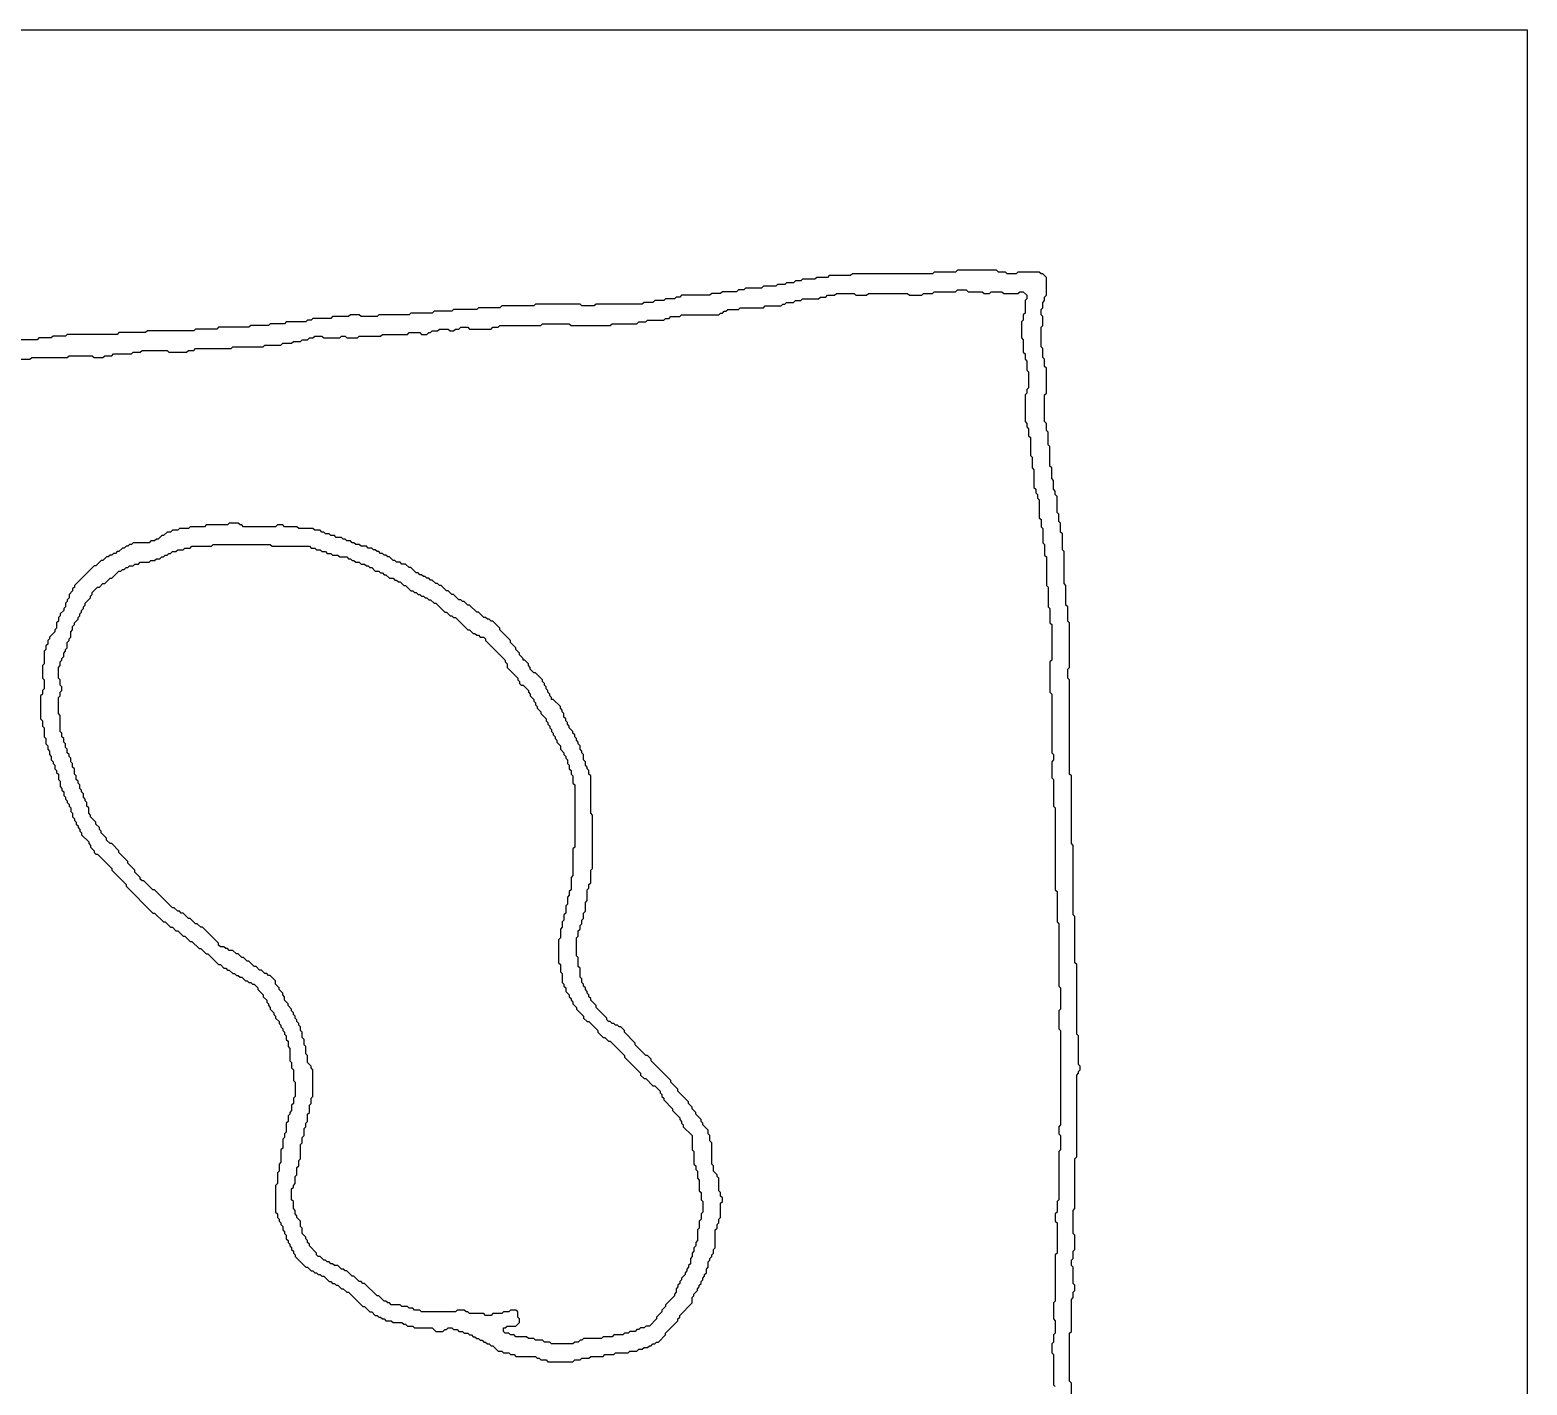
# Model space of a CAD drawing. Header units: metres. Extents: x 0 to 1458, y 0 to 1312.
# Drawn here: x 617 to 1458, y 551 to 1312 of the extents above; entities that cross this region are included whole.
import ezdxf

# ---------------------------------------------------------------- set-up
doc = ezdxf.new("R2010")
doc.units = ezdxf.units.M

msp = doc.modelspace()

# ---------------------------------------------------------------- linework, layer by layer
for points in [[(0, 0), (0, 1312), (0, 1312), (1458, 1312), (1458, 1312), (1458, 0), (1458, 0), (0, 0)], [(1202, 534), (1202, 552), (1202, 552), (1201, 553), (1201, 553), (1201, 580), (1201, 580), (1202, 581), (1202, 581), (1202, 599), (1202, 599), (1203, 600), (1203, 600), (1203, 603), (1203, 603), (1204, 604), (1204, 604), (1204, 607), (1204, 607), (1203, 608), (1203, 608), (1203, 617), (1203, 617), (1202, 618), (1202, 618), (1202, 621), (1202, 621), (1203, 622), (1203, 622), (1203, 626), (1203, 626), (1204, 627), (1204, 627), (1204, 635), (1204, 635), (1203, 636), (1203, 636), (1203, 649), (1203, 649), (1204, 650), (1204, 650), (1204, 678), (1204, 678), (1205, 679), (1205, 679), (1205, 725), (1205, 725), (1206, 726), (1206, 726), (1206, 727), (1206, 727), (1207, 728), (1207, 728), (1207, 730), (1207, 730), (1206, 731), (1206, 731), (1206, 747), (1206, 747), (1205, 748), (1205, 748), (1205, 787), (1205, 787), (1204, 788), (1204, 788), (1204, 814), (1204, 814), (1203, 815), (1203, 815), (1203, 854), (1203, 854), (1202, 855), (1202, 855), (1202, 893), (1202, 893), (1201, 894), (1201, 894), (1201, 947), (1201, 947), (1200, 948), (1200, 948), (1200, 953), (1200, 953), (1201, 954), (1201, 954), (1201, 979), (1201, 979), (1200, 980), (1200, 980), (1200, 988), (1200, 988), (1199, 989), (1199, 989), (1199, 1000), (1199, 1000), (1198, 1001), (1198, 1001), (1198, 1019), (1198, 1019), (1197, 1020), (1197, 1020), (1197, 1029), (1197, 1029), (1196, 1030), (1196, 1030), (1196, 1035), (1196, 1035), (1195, 1036), (1195, 1036), (1195, 1040), (1195, 1040), (1194, 1041), (1194, 1041), (1194, 1050), (1194, 1050), (1193, 1051), (1193, 1051), (1193, 1053), (1193, 1053), (1192, 1054), (1192, 1054), (1192, 1059), (1192, 1059), (1191, 1060), (1191, 1060), (1191, 1066), (1191, 1066), (1190, 1067), (1190, 1067), (1190, 1078), (1190, 1078), (1189, 1079), (1189, 1079), (1189, 1086), (1189, 1086), (1188, 1087), (1188, 1087), (1188, 1091), (1188, 1091), (1187, 1092), (1187, 1092), (1187, 1107), (1187, 1107), (1188, 1108), (1188, 1108), (1188, 1122), (1188, 1122), (1187, 1123), (1187, 1123), (1187, 1127), (1187, 1127), (1186, 1128), (1186, 1128), (1186, 1133), (1186, 1133), (1185, 1134), (1185, 1134), (1185, 1145), (1185, 1145), (1186, 1146), (1186, 1146), (1186, 1151), (1186, 1151), (1185, 1152), (1185, 1152), (1185, 1155), (1185, 1155), (1186, 1156), (1186, 1156), (1186, 1159), (1186, 1159), (1187, 1160), (1187, 1160), (1187, 1162), (1187, 1162), (1188, 1163), (1188, 1163), (1188, 1173), (1188, 1173), (1186, 1175), (1186, 1175), (1185, 1175), (1185, 1175), (1184, 1176), (1184, 1176), (1172, 1176), (1172, 1176), (1171, 1175), (1171, 1175), (1166, 1175), (1166, 1175), (1165, 1176), (1165, 1176), (1161, 1176), (1161, 1176), (1160, 1177), (1160, 1177), (1138, 1177), (1138, 1177), (1137, 1176), (1137, 1176), (1125, 1176), (1125, 1176), (1124, 1175), (1124, 1175), (1079, 1175), (1079, 1175), (1078, 1174), (1078, 1174), (1066, 1174), (1066, 1174), (1065, 1173), (1065, 1173), (1059, 1173), (1059, 1173), (1058, 1172), (1058, 1172), (1051, 1172), (1051, 1172), (1050, 1171), (1050, 1171), (1047, 1171), (1047, 1171), (1046, 1170), (1046, 1170), (1042, 1170), (1042, 1170), (1041, 1169), (1041, 1169), (1037, 1169), (1037, 1169), (1036, 1168), (1036, 1168), (1029, 1168), (1029, 1168), (1028, 1167), (1028, 1167), (1019, 1167), (1019, 1167), (1018, 1166), (1018, 1166), (1015, 1166), (1015, 1166), (1014, 1165), (1014, 1165), (1006, 1165), (1006, 1165), (1005, 1164), (1005, 1164), (1000, 1164), (1000, 1164), (999, 1163), (999, 1163), (983, 1163), (983, 1163), (982, 1162), (982, 1162), (980, 1162), (980, 1162), (979, 1161), (979, 1161), (974, 1161), (974, 1161), (973, 1160), (973, 1160), (968, 1160), (968, 1160), (967, 1159), (967, 1159), (962, 1159), (962, 1159), (961, 1158), (961, 1158), (935, 1158), (935, 1158), (934, 1157), (934, 1157), (927, 1157), (927, 1157), (926, 1158), (926, 1158), (901, 1158), (901, 1158), (900, 1157), (900, 1157), (882, 1157), (882, 1157), (881, 1156), (881, 1156), (869, 1156), (869, 1156), (868, 1155), (868, 1155), (855, 1155), (855, 1155), (854, 1154), (854, 1154), (844, 1154), (844, 1154), (843, 1153), (843, 1153), (831, 1153), (831, 1153), (830, 1152), (830, 1152), (813, 1152), (813, 1152), (812, 1151), (812, 1151), (803, 1151), (803, 1151), (802, 1152), (802, 1152), (797, 1152), (797, 1152), (796, 1151), (796, 1151), (787, 1151), (787, 1151), (786, 1150), (786, 1150), (776, 1150), (776, 1150), (775, 1149), (775, 1149), (773, 1149), (773, 1149), (772, 1148), (772, 1148), (761, 1148), (761, 1148), (760, 1147), (760, 1147), (752, 1147), (752, 1147), (751, 1146), (751, 1146), (741, 1146), (741, 1146), (740, 1145), (740, 1145), (723, 1145), (723, 1145), (722, 1144), (722, 1144), (710, 1144), (710, 1144), (709, 1143), (709, 1143), (683, 1143), (683, 1143), (682, 1142), (682, 1142), (667, 1142), (667, 1142), (666, 1141), (666, 1141), (638, 1141), (638, 1141), (637, 1140), (637, 1140), (630, 1140), (630, 1140), (629, 1139), (629, 1139), (622, 1139), (622, 1139), (621, 1138), (621, 1138), (606, 1138)], [(577, 1127), (617, 1127), (617, 1127), (618, 1128), (618, 1128), (638, 1128), (638, 1128), (639, 1129), (639, 1129), (652, 1129), (652, 1129), (653, 1128), (653, 1128), (658, 1128), (658, 1128), (659, 1129), (659, 1129), (663, 1129), (663, 1129), (664, 1130), (664, 1130), (674, 1130), (674, 1130), (675, 1131), (675, 1131), (679, 1131), (679, 1131), (680, 1132), (680, 1132), (694, 1132), (694, 1132), (695, 1131), (695, 1131), (705, 1131), (705, 1131), (706, 1132), (706, 1132), (709, 1132), (709, 1132), (710, 1133), (710, 1133), (730, 1133), (730, 1133), (731, 1134), (731, 1134), (748, 1134), (748, 1134), (749, 1135), (749, 1135), (758, 1135), (758, 1135), (759, 1136), (759, 1136), (764, 1136), (764, 1136), (765, 1137), (765, 1137), (769, 1137), (769, 1137), (770, 1138), (770, 1138), (773, 1138), (773, 1138), (774, 1139), (774, 1139), (776, 1139), (776, 1139), (777, 1140), (777, 1140), (781, 1140), (781, 1140), (782, 1139), (782, 1139), (791, 1139), (791, 1139), (792, 1140), (792, 1140), (794, 1140), (794, 1140), (795, 1139), (795, 1139), (801, 1139), (801, 1139), (802, 1140), (802, 1140), (814, 1140), (814, 1140), (815, 1141), (815, 1141), (829, 1141), (829, 1141), (830, 1142), (830, 1142), (836, 1142), (836, 1142), (837, 1141), (837, 1141), (840, 1141), (840, 1141), (841, 1142), (841, 1142), (842, 1142), (842, 1142), (843, 1143), (843, 1143), (846, 1143), (846, 1143), (847, 1144), (847, 1144), (852, 1144), (852, 1144), (853, 1143), (853, 1143), (855, 1143), (855, 1143), (856, 1144), (856, 1144), (858, 1144), (858, 1144), (859, 1145), (859, 1145), (863, 1145), (863, 1145), (864, 1144), (864, 1144), (876, 1144), (876, 1144), (877, 1145), (877, 1145), (880, 1145), (880, 1145), (881, 1146), (881, 1146), (904, 1146), (904, 1146), (905, 1147), (905, 1147), (920, 1147), (920, 1147), (921, 1146), (921, 1146), (943, 1146), (943, 1146), (944, 1147), (944, 1147), (958, 1147), (958, 1147), (959, 1148), (959, 1148), (963, 1148), (963, 1148), (964, 1149), (964, 1149), (973, 1149), (973, 1149), (974, 1150), (974, 1150), (976, 1150), (976, 1150), (977, 1151), (977, 1151), (982, 1151), (982, 1151), (983, 1152), (983, 1152), (1004, 1152), (1004, 1152), (1005, 1153), (1005, 1153), (1006, 1153), (1006, 1153), (1007, 1154), (1007, 1154), (1008, 1154), (1008, 1154), (1009, 1155), (1009, 1155), (1015, 1155), (1015, 1155), (1016, 1156), (1016, 1156), (1029, 1156), (1029, 1156), (1030, 1157), (1030, 1157), (1039, 1157), (1039, 1157), (1040, 1158), (1040, 1158), (1041, 1158), (1041, 1158), (1042, 1159), (1042, 1159), (1046, 1159), (1046, 1159), (1047, 1160), (1047, 1160), (1050, 1160), (1050, 1160), (1051, 1161), (1051, 1161), (1060, 1161), (1060, 1161), (1061, 1162), (1061, 1162), (1064, 1162), (1064, 1162), (1065, 1163), (1065, 1163), (1069, 1163), (1069, 1163), (1070, 1164), (1070, 1164), (1080, 1164), (1080, 1164), (1081, 1163), (1081, 1163), (1087, 1163), (1087, 1163), (1088, 1164), (1088, 1164), (1110, 1164), (1110, 1164), (1111, 1163), (1111, 1163), (1118, 1163), (1118, 1163), (1119, 1164), (1119, 1164), (1124, 1164), (1124, 1164), (1125, 1165), (1125, 1165), (1137, 1165), (1137, 1165), (1138, 1166), (1138, 1166), (1143, 1166), (1143, 1166), (1144, 1165), (1144, 1165), (1152, 1165), (1152, 1165), (1153, 1164), (1153, 1164), (1156, 1164), (1156, 1164), (1157, 1165), (1157, 1165), (1163, 1165), (1163, 1165), (1164, 1164), (1164, 1164), (1172, 1164), (1172, 1164), (1173, 1165), (1173, 1165), (1175, 1165), (1175, 1165), (1177, 1163), (1177, 1163), (1177, 1161), (1177, 1161), (1176, 1160), (1176, 1160), (1176, 1153), (1176, 1153), (1175, 1152), (1175, 1152), (1175, 1149), (1175, 1149), (1174, 1148), (1174, 1148), (1174, 1139), (1174, 1139), (1175, 1138), (1175, 1138), (1175, 1131), (1175, 1131), (1176, 1130), (1176, 1130), (1176, 1127), (1176, 1127), (1177, 1126), (1177, 1126), (1177, 1121), (1177, 1121), (1178, 1120), (1178, 1120), (1178, 1111), (1178, 1111), (1177, 1110), (1177, 1110), (1177, 1108), (1177, 1108), (1176, 1107), (1176, 1107), (1176, 1092), (1176, 1092), (1177, 1091), (1177, 1091), (1177, 1089), (1177, 1089), (1178, 1088), (1178, 1088), (1178, 1084), (1178, 1084), (1179, 1083), (1179, 1083), (1179, 1073), (1179, 1073), (1180, 1072), (1180, 1072), (1180, 1066), (1180, 1066), (1181, 1065), (1181, 1065), (1181, 1055), (1181, 1055), (1182, 1054), (1182, 1054), (1182, 1052), (1182, 1052), (1183, 1051), (1183, 1051), (1183, 1049), (1183, 1049), (1184, 1048), (1184, 1048), (1184, 1038), (1184, 1038), (1185, 1037), (1185, 1037), (1185, 1033), (1185, 1033), (1186, 1032), (1186, 1032), (1186, 1024), (1186, 1024), (1187, 1023), (1187, 1023), (1187, 1017), (1187, 1017), (1188, 1016), (1188, 1016), (1188, 1000), (1188, 1000), (1189, 999), (1189, 999), (1189, 988), (1189, 988), (1190, 987), (1190, 987), (1190, 979), (1190, 979), (1191, 978), (1191, 978), (1191, 958), (1191, 958), (1190, 957), (1190, 957), (1190, 940), (1190, 940), (1191, 939), (1191, 939), (1191, 906), (1191, 906), (1192, 905), (1192, 905), (1192, 902), (1192, 902), (1191, 901), (1191, 901), (1191, 892), (1191, 892), (1192, 891), (1192, 891), (1192, 876), (1192, 876), (1193, 875), (1193, 875), (1193, 829), (1193, 829), (1194, 828), (1194, 828), (1194, 811), (1194, 811), (1195, 810), (1195, 810), (1195, 775), (1195, 775), (1196, 774), (1196, 774), (1196, 762), (1196, 762), (1195, 761), (1195, 761), (1195, 751), (1195, 751), (1196, 750), (1196, 750), (1196, 697), (1196, 697), (1195, 696), (1195, 696), (1195, 692), (1195, 692), (1196, 691), (1196, 691), (1196, 683), (1196, 683), (1195, 682), (1195, 682), (1195, 655), (1195, 655), (1194, 654), (1194, 654), (1194, 648), (1194, 648), (1193, 647), (1193, 647), (1193, 643), (1193, 643), (1194, 642), (1194, 642), (1194, 625), (1194, 625), (1193, 624), (1193, 624), (1193, 598), (1193, 598), (1192, 597), (1192, 597), (1192, 588), (1192, 588), (1193, 587), (1193, 587), (1193, 580), (1193, 580), (1192, 579), (1192, 579), (1192, 575), (1192, 575), (1191, 574), (1191, 574), (1191, 569), (1191, 569), (1192, 568), (1192, 568), (1192, 551), (1192, 551), (1193, 550)], [(907, 565), (908, 564), (908, 564), (922, 564), (922, 564), (923, 565), (923, 565), (926, 565), (926, 565), (927, 566), (927, 566), (931, 566), (931, 566), (932, 567), (932, 567), (939, 567), (939, 567), (940, 568), (940, 568), (945, 568), (945, 568), (946, 569), (946, 569), (953, 569), (953, 569), (954, 570), (954, 570), (958, 570), (958, 570), (959, 571), (959, 571), (961, 571), (961, 571), (962, 572), (962, 572), (964, 572), (964, 572), (965, 573), (965, 573), (966, 573), (966, 573), (967, 574), (967, 574), (968, 574), (968, 574), (969, 575), (969, 575), (970, 575), (970, 575), (974, 579), (974, 579), (974, 580), (974, 580), (981, 587), (981, 587), (981, 588), (981, 588), (982, 589), (982, 589), (982, 590), (982, 590), (989, 597), (989, 597), (989, 600), (989, 600), (990, 601), (990, 601), (990, 602), (990, 602), (992, 604), (992, 604), (992, 605), (992, 605), (993, 606), (993, 606), (993, 607), (993, 607), (994, 608), (994, 608), (994, 609), (994, 609), (995, 610), (995, 610), (995, 611), (995, 611), (996, 612), (996, 612), (996, 613), (996, 613), (997, 614), (997, 614), (997, 616), (997, 616), (998, 617), (998, 617), (998, 620), (998, 620), (999, 621), (999, 621), (999, 622), (999, 622), (1000, 623), (1000, 623), (1000, 624), (1000, 624), (1001, 625), (1001, 625), (1001, 627), (1001, 627), (1002, 628), (1002, 628), (1002, 638), (1002, 638), (1003, 639), (1003, 639), (1003, 641), (1003, 641), (1004, 642), (1004, 642), (1004, 644), (1004, 644), (1005, 645), (1005, 645), (1005, 653), (1005, 653), (1006, 654), (1006, 654), (1006, 656), (1006, 656), (1005, 657), (1005, 657), (1005, 659), (1005, 659), (1004, 660), (1004, 660), (1004, 667), (1004, 667), (1003, 668), (1003, 668), (1003, 669), (1003, 669), (1001, 671), (1001, 671), (1001, 674), (1001, 674), (1000, 675), (1000, 675), (1000, 687), (1000, 687), (999, 688), (999, 688), (999, 691), (999, 691), (998, 692), (998, 692), (998, 694), (998, 694), (995, 697), (995, 697), (995, 698), (995, 698), (994, 699), (994, 699), (994, 700), (994, 700), (991, 703), (991, 703), (991, 704), (991, 704), (989, 706), (989, 706), (989, 707), (989, 707), (987, 709), (987, 709), (987, 710), (987, 710), (981, 716), (981, 716), (981, 717), (981, 717), (977, 721), (977, 721), (977, 722), (977, 722), (966, 733), (966, 733), (966, 734), (966, 734), (964, 736), (964, 736), (963, 736), (963, 736), (957, 742), (957, 742), (957, 743), (957, 743), (951, 749), (951, 749), (951, 750), (951, 750), (949, 752), (949, 752), (948, 752), (948, 752), (947, 753), (947, 753), (946, 753), (946, 753), (945, 754), (945, 754), (944, 754), (944, 754), (943, 755), (943, 755), (942, 755), (942, 755), (941, 756), (941, 756), (941, 757), (941, 757), (935, 763), (935, 763), (935, 764), (935, 764), (932, 767), (932, 767), (932, 768), (932, 768), (931, 769), (931, 769), (931, 770), (931, 770), (930, 771), (930, 771), (930, 772), (930, 772), (929, 773), (929, 773), (929, 774), (929, 774), (928, 775), (928, 775), (928, 776), (928, 776), (927, 777), (927, 777), (927, 779), (927, 779), (926, 780), (926, 780), (926, 785), (926, 785), (925, 786), (925, 786), (925, 791), (925, 791), (924, 792), (924, 792), (924, 802), (924, 802), (925, 803), (925, 803), (925, 806), (925, 806), (926, 807), (926, 807), (926, 809), (926, 809), (927, 810), (927, 810), (927, 812), (927, 812), (928, 813), (928, 813), (928, 816), (928, 816), (929, 817), (929, 817), (929, 822), (929, 822), (930, 823), (930, 823), (930, 829), (930, 829), (931, 830), (931, 830), (931, 832), (931, 832), (932, 833), (932, 833), (932, 840), (932, 840), (933, 841), (933, 841), (933, 871), (933, 871), (932, 872), (932, 872), (932, 893), (932, 893), (931, 894), (931, 894), (931, 896), (931, 896), (930, 897), (930, 897), (930, 898), (930, 898), (929, 899), (929, 899), (929, 901), (929, 901), (928, 902), (928, 902), (928, 905), (928, 905), (927, 906), (927, 906), (927, 907), (927, 907), (926, 908), (926, 908), (926, 910), (926, 910), (925, 911), (925, 911), (925, 912), (925, 912), (924, 913), (924, 913), (924, 914), (924, 914), (923, 915), (923, 915), (923, 916), (923, 916), (922, 917), (922, 917), (922, 918), (922, 918), (920, 920), (920, 920), (920, 921), (920, 921), (919, 922), (919, 922), (919, 923), (919, 923), (918, 924), (918, 924), (918, 925), (918, 925), (917, 926), (917, 926), (917, 928), (917, 928), (916, 929), (916, 929), (916, 930), (916, 930), (915, 931), (915, 931), (915, 932), (915, 932), (911, 936), (911, 936), (910, 936), (910, 936), (910, 937), (910, 937), (909, 938), (909, 938), (909, 939), (909, 939), (908, 940), (908, 940), (908, 941), (908, 941), (907, 942), (907, 942), (907, 943), (907, 943), (906, 944), (906, 944), (906, 945), (906, 945), (905, 946), (905, 946), (905, 947), (905, 947), (901, 951), (901, 951), (900, 951), (900, 951), (898, 953), (898, 953), (898, 954), (898, 954), (897, 955), (897, 955), (897, 956), (897, 956), (895, 958), (895, 958), (894, 958), (894, 958), (894, 959), (894, 959), (892, 961), (892, 961), (892, 962), (892, 962), (890, 964), (890, 964), (890, 965), (890, 965), (887, 968), (887, 968), (887, 969), (887, 969), (881, 975), (881, 975), (881, 976), (881, 976), (877, 980), (877, 980), (876, 980), (876, 980), (875, 981), (875, 981), (874, 981), (874, 981), (873, 982), (873, 982), (872, 982), (872, 982), (869, 985), (869, 985), (868, 985), (868, 985), (864, 989), (864, 989), (863, 989), (863, 989), (861, 991), (861, 991), (860, 991), (860, 991), (859, 992), (859, 992), (858, 992), (858, 992), (855, 995), (855, 995), (854, 995), (854, 995), (852, 997), (852, 997), (851, 997), (851, 997), (848, 1000), (848, 1000), (847, 1000), (847, 1000), (846, 1001), (846, 1001), (845, 1001), (845, 1001), (843, 1003), (843, 1003), (842, 1003), (842, 1003), (841, 1004), (841, 1004), (840, 1004), (840, 1004), (839, 1005), (839, 1005), (838, 1005), (838, 1005), (837, 1006), (837, 1006), (836, 1006), (836, 1006), (835, 1007), (835, 1007), (834, 1007), (834, 1007), (831, 1010), (831, 1010), (830, 1010), (830, 1010), (828, 1012), (828, 1012), (826, 1012), (826, 1012), (825, 1013), (825, 1013), (823, 1013), (823, 1013), (822, 1014), (822, 1014), (821, 1014), (821, 1014), (819, 1016), (819, 1016), (818, 1016), (818, 1016), (817, 1017), (817, 1017), (816, 1017), (816, 1017), (815, 1018), (815, 1018), (814, 1018), (814, 1018), (813, 1019), (813, 1019), (812, 1019), (812, 1019), (811, 1020), (811, 1020), (810, 1020), (810, 1020), (809, 1021), (809, 1021), (807, 1021), (807, 1021), (806, 1022), (806, 1022), (803, 1022), (803, 1022), (802, 1023), (802, 1023), (800, 1023), (800, 1023), (799, 1024), (799, 1024), (798, 1024), (798, 1024), (797, 1025), (797, 1025), (795, 1025), (795, 1025), (794, 1026), (794, 1026), (793, 1026), (793, 1026), (792, 1027), (792, 1027), (789, 1027), (789, 1027), (788, 1028), (788, 1028), (786, 1028), (786, 1028), (785, 1029), (785, 1029), (783, 1029), (783, 1029), (782, 1030), (782, 1030), (781, 1030), (781, 1030), (780, 1031), (780, 1031), (777, 1031), (777, 1031), (776, 1032), (776, 1032), (768, 1032), (768, 1032), (767, 1033), (767, 1033), (760, 1033), (760, 1033), (759, 1034), (759, 1034), (756, 1034), (756, 1034), (755, 1033), (755, 1033), (737, 1033), (737, 1033), (736, 1034), (736, 1034), (735, 1034), (735, 1034), (734, 1035), (734, 1035), (729, 1035), (729, 1035), (728, 1034), (728, 1034), (716, 1034), (716, 1034), (715, 1033), (715, 1033), (707, 1033), (707, 1033), (706, 1032), (706, 1032), (701, 1032), (701, 1032), (700, 1031), (700, 1031), (697, 1031), (697, 1031), (696, 1030), (696, 1030), (694, 1030), (694, 1030), (692, 1028), (692, 1028), (691, 1028), (691, 1028), (689, 1026), (689, 1026), (688, 1026), (688, 1026), (687, 1025), (687, 1025), (685, 1025), (685, 1025), (684, 1024), (684, 1024), (675, 1024), (675, 1024), (674, 1023), (674, 1023), (673, 1023), (673, 1023), (672, 1022), (672, 1022), (671, 1022), (671, 1022), (670, 1021), (670, 1021), (669, 1021), (669, 1021), (667, 1019), (667, 1019), (666, 1019), (666, 1019), (665, 1018), (665, 1018), (664, 1018), (664, 1018), (663, 1017), (663, 1017), (662, 1017), (662, 1017), (661, 1016), (661, 1016), (660, 1016), (660, 1016), (658, 1014), (658, 1014), (657, 1014), (657, 1014), (654, 1011), (654, 1011), (653, 1011), (653, 1011), (642, 1000), (642, 1000), (642, 999), (642, 999), (641, 998), (641, 998), (641, 997), (641, 997), (639, 995), (639, 995), (639, 993), (639, 993), (638, 992), (638, 992), (638, 991), (638, 991), (637, 990), (637, 990), (637, 988), (637, 988), (636, 987), (636, 987), (636, 986), (636, 986), (634, 984), (634, 984), (634, 983), (634, 983), (633, 982), (633, 982), (633, 980), (633, 980), (632, 979), (632, 979), (632, 976), (632, 976), (631, 975), (631, 975), (631, 974), (631, 974), (628, 971), (628, 971), (628, 970), (628, 970), (627, 969), (627, 969), (627, 967), (627, 967), (626, 966), (626, 966), (626, 964), (626, 964), (625, 963), (625, 963), (625, 956), (625, 956), (624, 955), (624, 955), (624, 948), (624, 948), (625, 947), (625, 947), (625, 942), (625, 942), (624, 941), (624, 941), (624, 939), (624, 939), (623, 938), (623, 938), (623, 925), (623, 925), (624, 924), (624, 924), (624, 921), (624, 921), (625, 920), (625, 920), (625, 915), (625, 915), (626, 914), (626, 914), (626, 911), (626, 911), (627, 910), (627, 910), (627, 908), (627, 908), (628, 907), (628, 907), (628, 905), (628, 905), (629, 904), (629, 904), (629, 902), (629, 902), (630, 901), (630, 901), (630, 900), (630, 900), (631, 899), (631, 899), (631, 897), (631, 897), (632, 896), (632, 896), (632, 895), (632, 895), (633, 894), (633, 894), (633, 891), (633, 891), (634, 890), (634, 890), (634, 887), (634, 887), (635, 886), (635, 886), (635, 885), (635, 885), (636, 884), (636, 884), (636, 882), (636, 882), (637, 881), (637, 881), (637, 880), (637, 880), (638, 879), (638, 879), (638, 878), (638, 878), (639, 877), (639, 877), (639, 876), (639, 876), (640, 875), (640, 875), (640, 873), (640, 873), (641, 872), (641, 872), (641, 870), (641, 870), (642, 869), (642, 869), (642, 868), (642, 868), (643, 867), (643, 867), (643, 866), (643, 866), (644, 865), (644, 865), (644, 864), (644, 864), (645, 863), (645, 863), (645, 862), (645, 862), (646, 861), (646, 861), (646, 860), (646, 860), (650, 856), (650, 856), (650, 855), (650, 855), (651, 854), (651, 854), (651, 853), (651, 853), (653, 851), (653, 851), (653, 850), (653, 850), (654, 849), (654, 849), (655, 849), (655, 849), (663, 841), (663, 841), (663, 840), (663, 840), (671, 832), (671, 832), (671, 831), (671, 831), (686, 816), (686, 816), (687, 816), (687, 816), (692, 811), (692, 811), (693, 811), (693, 811), (696, 808), (696, 808), (697, 808), (697, 808), (699, 806), (699, 806), (700, 806), (700, 806), (703, 803), (703, 803), (704, 803), (704, 803), (707, 800), (707, 800), (708, 800), (708, 800), (712, 796), (712, 796), (713, 796), (713, 796), (716, 793), (716, 793), (717, 793), (717, 793), (723, 787), (723, 787), (724, 787), (724, 787), (726, 785), (726, 785), (727, 785), (727, 785), (728, 784), (728, 784), (729, 784), (729, 784), (731, 782), (731, 782), (732, 782), (732, 782), (733, 781), (733, 781), (734, 781), (734, 781), (735, 780), (735, 780), (736, 780), (736, 780), (738, 778), (738, 778), (739, 778), (739, 778), (740, 777), (740, 777), (741, 777), (741, 777), (742, 776), (742, 776), (743, 776), (743, 776), (745, 774), (745, 774), (745, 773), (745, 773), (748, 770), (748, 770), (748, 769), (748, 769), (750, 767), (750, 767), (750, 766), (750, 766), (751, 765), (751, 765), (751, 764), (751, 764), (752, 763), (752, 763), (752, 762), (752, 762), (754, 760), (754, 760), (754, 759), (754, 759), (755, 758), (755, 758), (755, 757), (755, 757), (757, 755), (757, 755), (757, 754), (757, 754), (758, 753), (758, 753), (758, 752), (758, 752), (759, 751), (759, 751), (759, 750), (759, 750), (760, 749), (760, 749), (760, 748), (760, 748), (761, 747), (761, 747), (761, 745), (761, 745), (762, 744), (762, 744), (762, 741), (762, 741), (763, 740), (763, 740), (763, 733), (763, 733), (764, 732), (764, 732), (764, 729), (764, 729), (765, 728), (765, 728), (765, 722), (765, 722), (766, 721), (766, 721), (766, 713), (766, 713), (765, 712), (765, 712), (765, 709), (765, 709), (764, 708), (764, 708), (764, 705), (764, 705), (763, 704), (763, 704), (763, 703), (763, 703), (762, 702), (762, 702), (762, 699), (762, 699), (761, 698), (761, 698), (761, 693), (761, 693), (760, 692), (760, 692), (760, 690), (760, 690), (759, 689), (759, 689), (759, 684), (759, 684), (758, 683), (758, 683), (758, 676), (758, 676), (757, 675), (757, 675), (757, 671), (757, 671), (756, 670), (756, 670), (756, 664), (756, 664), (755, 663), (755, 663), (755, 648), (755, 648), (756, 647), (756, 647), (756, 645), (756, 645), (757, 644), (757, 644), (757, 643), (757, 643), (758, 642), (758, 642), (758, 641), (758, 641), (759, 640), (759, 640), (759, 638), (759, 638), (760, 637), (760, 637), (760, 636), (760, 636), (761, 635), (761, 635), (761, 633), (761, 633), (762, 632), (762, 632), (762, 631), (762, 631), (763, 630), (763, 630), (763, 629), (763, 629), (764, 628), (764, 628), (764, 627), (764, 627), (765, 626), (765, 626), (765, 625), (765, 625), (766, 624), (766, 624), (766, 623), (766, 623), (772, 617), (772, 617), (773, 617), (773, 617), (775, 615), (775, 615), (776, 615), (776, 615), (777, 614), (777, 614), (778, 614), (778, 614), (779, 613), (779, 613), (780, 613), (780, 613), (781, 612), (781, 612), (782, 612), (782, 612), (785, 609), (785, 609), (786, 609), (786, 609), (787, 608), (787, 608), (788, 608), (788, 608), (789, 607), (789, 607), (790, 607), (790, 607), (792, 605), (792, 605), (793, 605), (793, 605), (795, 603), (795, 603), (796, 603), (796, 603), (804, 595), (804, 595), (805, 595), (805, 595), (808, 592), (808, 592), (809, 592), (809, 592), (811, 590), (811, 590), (812, 590), (812, 590), (813, 589), (813, 589), (814, 589), (814, 589), (815, 588), (815, 588), (816, 588), (816, 588), (817, 587), (817, 587), (820, 587), (820, 587), (821, 586), (821, 586), (826, 586), (826, 586), (827, 585), (827, 585), (828, 585), (828, 585), (829, 584), (829, 584), (832, 584), (832, 584), (833, 583), (833, 583), (843, 583), (843, 583), (845, 581), (845, 581), (849, 581), (849, 581), (850, 582), (850, 582), (851, 582), (851, 582), (852, 583), (852, 583), (854, 583), (854, 583), (855, 582), (855, 582), (857, 582), (857, 582), (858, 581), (858, 581), (860, 581), (860, 581), (861, 580), (861, 580), (863, 580), (863, 580), (864, 579), (864, 579), (865, 579), (865, 579), (866, 578), (866, 578), (867, 578), (867, 578), (868, 577), (868, 577), (869, 577), (869, 577), (870, 576), (870, 576), (871, 576), (871, 576), (872, 575), (872, 575), (873, 575), (873, 575), (874, 574), (874, 574), (875, 574), (875, 574), (876, 573), (876, 573), (877, 573), (877, 573), (880, 570), (880, 570), (882, 570), (882, 570), (883, 569), (883, 569), (886, 569), (886, 569), (887, 568), (887, 568), (889, 568), (889, 568), (890, 567), (890, 567), (901, 567), (901, 567), (902, 566), (902, 566), (903, 566), (903, 566), (904, 565), (904, 565), (907, 565)], [(910, 574), (909, 575), (909, 575), (906, 575), (906, 575), (905, 576), (905, 576), (901, 576), (901, 576), (900, 577), (900, 577), (897, 577), (897, 577), (896, 578), (896, 578), (890, 578), (890, 578), (889, 579), (889, 579), (887, 579), (887, 579), (886, 580), (886, 580), (884, 580), (884, 580), (883, 581), (883, 581), (883, 583), (883, 583), (884, 583), (884, 583), (885, 584), (885, 584), (890, 584), (890, 584), (892, 586), (892, 586), (892, 588), (892, 588), (891, 589), (891, 589), (891, 592), (891, 592), (890, 593), (890, 593), (887, 593), (887, 593), (886, 592), (886, 592), (883, 592), (883, 592), (882, 591), (882, 591), (877, 591), (877, 591), (876, 590), (876, 590), (873, 590), (873, 590), (872, 591), (872, 591), (864, 591), (864, 591), (863, 592), (863, 592), (862, 592), (862, 592), (861, 593), (861, 593), (857, 593), (857, 593), (856, 592), (856, 592), (837, 592), (837, 592), (836, 593), (836, 593), (833, 593), (833, 593), (832, 594), (832, 594), (830, 594), (830, 594), (829, 595), (829, 595), (826, 595), (826, 595), (825, 596), (825, 596), (820, 596), (820, 596), (819, 597), (819, 597), (818, 597), (818, 597), (817, 598), (817, 598), (816, 598), (816, 598), (813, 601), (813, 601), (812, 601), (812, 601), (805, 608), (805, 608), (804, 608), (804, 608), (803, 609), (803, 609), (802, 609), (802, 609), (799, 612), (799, 612), (798, 612), (798, 612), (795, 615), (795, 615), (794, 615), (794, 615), (793, 616), (793, 616), (792, 616), (792, 616), (790, 618), (790, 618), (788, 618), (788, 618), (787, 619), (787, 619), (786, 619), (786, 619), (785, 620), (785, 620), (784, 620), (784, 620), (783, 621), (783, 621), (782, 621), (782, 621), (780, 623), (780, 623), (779, 623), (779, 623), (778, 624), (778, 624), (778, 625), (778, 625), (774, 629), (774, 629), (774, 630), (774, 630), (773, 631), (773, 631), (773, 632), (773, 632), (772, 633), (772, 633), (772, 634), (772, 634), (770, 636), (770, 636), (770, 639), (770, 639), (769, 640), (769, 640), (769, 643), (769, 643), (767, 645), (767, 645), (767, 646), (767, 646), (766, 647), (766, 647), (766, 649), (766, 649), (765, 650), (765, 650), (765, 654), (765, 654), (764, 655), (764, 655), (764, 661), (764, 661), (765, 662), (765, 662), (765, 663), (765, 663), (766, 664), (766, 664), (766, 668), (766, 668), (767, 669), (767, 669), (767, 673), (767, 673), (768, 674), (768, 674), (768, 677), (768, 677), (769, 678), (769, 678), (769, 686), (769, 686), (770, 687), (770, 687), (770, 690), (770, 690), (771, 691), (771, 691), (771, 695), (771, 695), (772, 696), (772, 696), (772, 698), (772, 698), (773, 699), (773, 699), (773, 703), (773, 703), (774, 704), (774, 704), (774, 708), (774, 708), (775, 709), (775, 709), (775, 712), (775, 712), (776, 713), (776, 713), (776, 728), (776, 728), (775, 729), (775, 729), (775, 730), (775, 730), (773, 732), (773, 732), (773, 736), (773, 736), (772, 737), (772, 737), (772, 741), (772, 741), (771, 742), (771, 742), (771, 745), (771, 745), (770, 746), (770, 746), (770, 749), (770, 749), (769, 750), (769, 750), (769, 752), (769, 752), (768, 753), (768, 753), (768, 754), (768, 754), (767, 755), (767, 755), (767, 756), (767, 756), (766, 757), (766, 757), (766, 758), (766, 758), (765, 759), (765, 759), (765, 760), (765, 760), (764, 761), (764, 761), (764, 762), (764, 762), (762, 764), (762, 764), (762, 765), (762, 765), (760, 767), (760, 767), (760, 769), (760, 769), (759, 770), (759, 770), (759, 771), (759, 771), (757, 773), (757, 773), (757, 774), (757, 774), (755, 776), (755, 776), (755, 778), (755, 778), (752, 781), (752, 781), (751, 781), (751, 781), (750, 782), (750, 782), (749, 782), (749, 782), (747, 784), (747, 784), (746, 784), (746, 784), (744, 786), (744, 786), (743, 786), (743, 786), (740, 789), (740, 789), (739, 789), (739, 789), (737, 791), (737, 791), (736, 791), (736, 791), (734, 793), (734, 793), (733, 793), (733, 793), (731, 795), (731, 795), (729, 795), (729, 795), (728, 796), (728, 796), (727, 796), (727, 796), (726, 797), (726, 797), (724, 797), (724, 797), (723, 798), (723, 798), (723, 799), (723, 799), (714, 808), (714, 808), (713, 808), (713, 808), (711, 810), (711, 810), (710, 810), (710, 810), (707, 813), (707, 813), (706, 813), (706, 813), (703, 816), (703, 816), (702, 816), (702, 816), (701, 817), (701, 817), (700, 817), (700, 817), (698, 819), (698, 819), (697, 819), (697, 819), (687, 829), (687, 829), (686, 829), (686, 829), (681, 834), (681, 834), (680, 834), (680, 834), (679, 835), (679, 835), (679, 836), (679, 836), (676, 839), (676, 839), (676, 840), (676, 840), (672, 844), (672, 844), (672, 845), (672, 845), (667, 850), (667, 850), (667, 851), (667, 851), (663, 855), (663, 855), (662, 855), (662, 855), (660, 857), (660, 857), (660, 858), (660, 858), (657, 861), (657, 861), (657, 862), (657, 862), (656, 863), (656, 863), (656, 864), (656, 864), (654, 866), (654, 866), (654, 867), (654, 867), (651, 870), (651, 870), (651, 871), (651, 871), (650, 872), (650, 872), (650, 875), (650, 875), (649, 876), (649, 876), (649, 878), (649, 878), (648, 879), (648, 879), (648, 880), (648, 880), (647, 881), (647, 881), (647, 883), (647, 883), (646, 884), (646, 884), (646, 885), (646, 885), (645, 886), (645, 886), (645, 888), (645, 888), (644, 889), (644, 889), (644, 890), (644, 890), (643, 891), (643, 891), (643, 893), (643, 893), (642, 894), (642, 894), (642, 897), (642, 897), (641, 898), (641, 898), (641, 900), (641, 900), (640, 901), (640, 901), (640, 903), (640, 903), (639, 904), (639, 904), (639, 905), (639, 905), (638, 906), (638, 906), (638, 908), (638, 908), (637, 909), (637, 909), (637, 911), (637, 911), (636, 912), (636, 912), (636, 914), (636, 914), (635, 915), (635, 915), (635, 917), (635, 917), (634, 918), (634, 918), (634, 927), (634, 927), (633, 928), (633, 928), (633, 937), (633, 937), (634, 938), (634, 938), (634, 940), (634, 940), (635, 941), (635, 941), (635, 943), (635, 943), (634, 944), (634, 944), (634, 947), (634, 947), (633, 948), (633, 948), (633, 954), (633, 954), (634, 955), (634, 955), (634, 957), (634, 957), (635, 958), (635, 958), (635, 959), (635, 959), (636, 960), (636, 960), (636, 962), (636, 962), (637, 963), (637, 963), (637, 964), (637, 964), (638, 965), (638, 965), (638, 968), (638, 968), (639, 969), (639, 969), (639, 970), (639, 970), (640, 971), (640, 971), (640, 974), (640, 974), (641, 975), (641, 975), (641, 977), (641, 977), (642, 978), (642, 978), (642, 979), (642, 979), (644, 981), (644, 981), (644, 982), (644, 982), (645, 983), (645, 983), (645, 984), (645, 984), (646, 985), (646, 985), (646, 986), (646, 986), (647, 987), (647, 987), (647, 988), (647, 988), (648, 989), (648, 989), (648, 990), (648, 990), (651, 993), (651, 993), (651, 994), (651, 994), (652, 995), (652, 995), (652, 996), (652, 996), (655, 999), (655, 999), (656, 999), (656, 999), (658, 1001), (658, 1001), (659, 1001), (659, 1001), (662, 1004), (662, 1004), (663, 1004), (663, 1004), (667, 1008), (667, 1008), (668, 1008), (668, 1008), (669, 1009), (669, 1009), (670, 1009), (670, 1009), (671, 1010), (671, 1010), (672, 1010), (672, 1010), (673, 1011), (673, 1011), (675, 1011), (675, 1011), (676, 1012), (676, 1012), (678, 1012), (678, 1012), (679, 1013), (679, 1013), (684, 1013), (684, 1013), (685, 1014), (685, 1014), (687, 1014), (687, 1014), (688, 1015), (688, 1015), (690, 1015), (690, 1015), (691, 1016), (691, 1016), (692, 1016), (692, 1016), (693, 1017), (693, 1017), (694, 1017), (694, 1017), (695, 1018), (695, 1018), (696, 1018), (696, 1018), (697, 1019), (697, 1019), (699, 1019), (699, 1019), (700, 1020), (700, 1020), (703, 1020), (703, 1020), (704, 1021), (704, 1021), (707, 1021), (707, 1021), (708, 1022), (708, 1022), (719, 1022), (719, 1022), (720, 1023), (720, 1023), (752, 1023), (752, 1023), (753, 1022), (753, 1022), (774, 1022), (774, 1022), (775, 1021), (775, 1021), (777, 1021), (777, 1021), (778, 1020), (778, 1020), (780, 1020), (780, 1020), (781, 1019), (781, 1019), (783, 1019), (783, 1019), (784, 1018), (784, 1018), (786, 1018), (786, 1018), (787, 1017), (787, 1017), (790, 1017), (790, 1017), (791, 1016), (791, 1016), (795, 1016), (795, 1016), (796, 1015), (796, 1015), (797, 1015), (797, 1015), (798, 1014), (798, 1014), (799, 1014), (799, 1014), (800, 1013), (800, 1013), (802, 1013), (802, 1013), (803, 1012), (803, 1012), (805, 1012), (805, 1012), (806, 1011), (806, 1011), (807, 1011), (807, 1011), (808, 1010), (808, 1010), (809, 1010), (809, 1010), (811, 1008), (811, 1008), (813, 1008), (813, 1008), (814, 1007), (814, 1007), (815, 1007), (815, 1007), (816, 1006), (816, 1006), (817, 1006), (817, 1006), (819, 1004), (819, 1004), (821, 1004), (821, 1004), (822, 1003), (822, 1003), (823, 1003), (823, 1003), (824, 1002), (824, 1002), (825, 1002), (825, 1002), (827, 1000), (827, 1000), (828, 1000), (828, 1000), (831, 997), (831, 997), (832, 997), (832, 997), (833, 996), (833, 996), (834, 996), (834, 996), (835, 995), (835, 995), (836, 995), (836, 995), (837, 994), (837, 994), (838, 994), (838, 994), (839, 993), (839, 993), (840, 993), (840, 993), (841, 992), (841, 992), (842, 992), (842, 992), (844, 990), (844, 990), (845, 990), (845, 990), (850, 985), (850, 985), (851, 985), (851, 985), (853, 983), (853, 983), (854, 983), (854, 983), (855, 982), (855, 982), (856, 982), (856, 982), (863, 975), (863, 975), (864, 975), (864, 975), (866, 973), (866, 973), (867, 973), (867, 973), (868, 972), (868, 972), (869, 972), (869, 972), (870, 971), (870, 971), (872, 971), (872, 971), (873, 970), (873, 970), (873, 969), (873, 969), (884, 958), (884, 958), (884, 957), (884, 957), (885, 956), (885, 956), (885, 954), (885, 954), (891, 948), (891, 948), (891, 947), (891, 947), (892, 946), (892, 946), (892, 945), (892, 945), (893, 944), (893, 944), (894, 944), (894, 944), (897, 941), (897, 941), (897, 940), (897, 940), (898, 939), (898, 939), (898, 938), (898, 938), (900, 936), (900, 936), (900, 935), (900, 935), (901, 934), (901, 934), (901, 933), (901, 933), (902, 932), (902, 932), (902, 931), (902, 931), (904, 929), (904, 929), (904, 928), (904, 928), (907, 925), (907, 925), (907, 924), (907, 924), (908, 923), (908, 923), (908, 922), (908, 922), (909, 921), (909, 921), (909, 920), (909, 920), (910, 919), (910, 919), (910, 918), (910, 918), (911, 917), (911, 917), (911, 916), (911, 916), (912, 915), (912, 915), (912, 914), (912, 914), (913, 913), (913, 913), (913, 912), (913, 912), (915, 910), (915, 910), (915, 908), (915, 908), (917, 906), (917, 906), (917, 905), (917, 905), (918, 904), (918, 904), (918, 903), (918, 903), (919, 902), (919, 902), (919, 900), (919, 900), (920, 899), (920, 899), (920, 897), (920, 897), (921, 896), (921, 896), (921, 894), (921, 894), (922, 893), (922, 893), (922, 889), (922, 889), (923, 888), (923, 888), (923, 853), (923, 853), (922, 852), (922, 852), (922, 837), (922, 837), (921, 836), (921, 836), (921, 829), (921, 829), (920, 828), (920, 828), (920, 826), (920, 826), (919, 825), (919, 825), (919, 821), (919, 821), (918, 820), (918, 820), (918, 816), (918, 816), (917, 815), (917, 815), (917, 812), (917, 812), (916, 811), (916, 811), (916, 808), (916, 808), (915, 807), (915, 807), (915, 802), (915, 802), (914, 801), (914, 801), (914, 788), (914, 788), (915, 787), (915, 787), (915, 783), (915, 783), (916, 782), (916, 782), (916, 777), (916, 777), (917, 776), (917, 776), (917, 775), (917, 775), (918, 774), (918, 774), (918, 772), (918, 772), (920, 770), (920, 770), (920, 769), (920, 769), (921, 768), (921, 768), (921, 767), (921, 767), (922, 766), (922, 766), (922, 765), (922, 765), (924, 763), (924, 763), (924, 762), (924, 762), (928, 758), (928, 758), (928, 757), (928, 757), (930, 755), (930, 755), (931, 755), (931, 755), (936, 750), (936, 750), (936, 749), (936, 749), (939, 746), (939, 746), (940, 746), (940, 746), (942, 744), (942, 744), (943, 744), (943, 744), (951, 736), (951, 736), (951, 735), (951, 735), (960, 726), (960, 726), (960, 725), (960, 725), (962, 723), (962, 723), (963, 723), (963, 723), (967, 719), (967, 719), (968, 719), (968, 719), (971, 716), (971, 716), (971, 715), (971, 715), (972, 714), (972, 714), (972, 713), (972, 713), (973, 712), (973, 712), (973, 711), (973, 711), (978, 706), (978, 706), (978, 705), (978, 705), (982, 701), (982, 701), (982, 700), (982, 700), (983, 699), (983, 699), (983, 698), (983, 698), (984, 697), (984, 697), (984, 696), (984, 696), (989, 691), (989, 691), (989, 683), (989, 683), (990, 682), (990, 682), (990, 675), (990, 675), (991, 674), (991, 674), (991, 672), (991, 672), (992, 671), (992, 671), (992, 667), (992, 667), (993, 666), (993, 666), (993, 660), (993, 660), (994, 659), (994, 659), (994, 655), (994, 655), (995, 654), (995, 654), (995, 648), (995, 648), (994, 647), (994, 647), (994, 644), (994, 644), (993, 643), (993, 643), (993, 639), (993, 639), (992, 638), (992, 638), (992, 632), (992, 632), (991, 631), (991, 631), (991, 629), (991, 629), (990, 628), (990, 628), (990, 626), (990, 626), (989, 625), (989, 625), (989, 623), (989, 623), (988, 622), (988, 622), (988, 619), (988, 619), (987, 618), (987, 618), (987, 617), (987, 617), (986, 616), (986, 616), (986, 615), (986, 615), (985, 614), (985, 614), (985, 613), (985, 613), (983, 611), (983, 611), (983, 610), (983, 610), (982, 609), (982, 609), (982, 608), (982, 608), (981, 607), (981, 607), (981, 606), (981, 606), (980, 605), (980, 605), (980, 603), (980, 603), (979, 602), (979, 602), (979, 601), (979, 601), (974, 596), (974, 596), (974, 595), (974, 595), (972, 593), (972, 593), (972, 592), (972, 592), (969, 589), (969, 589), (969, 588), (969, 588), (965, 584), (965, 584), (963, 584), (963, 584), (962, 583), (962, 583), (960, 583), (960, 583), (959, 582), (959, 582), (958, 582), (958, 582), (957, 581), (957, 581), (954, 581), (954, 581), (953, 580), (953, 580), (951, 580), (951, 580), (950, 579), (950, 579), (945, 579), (945, 579), (944, 578), (944, 578), (939, 578), (939, 578), (938, 577), (938, 577), (928, 577), (928, 577), (927, 576), (927, 576), (926, 576), (926, 576), (925, 575), (925, 575), (923, 575), (923, 575), (922, 574), (922, 574), (910, 574)]]:
    msp.add_lwpolyline(points)

doc.saveas('drawing.dxf')
